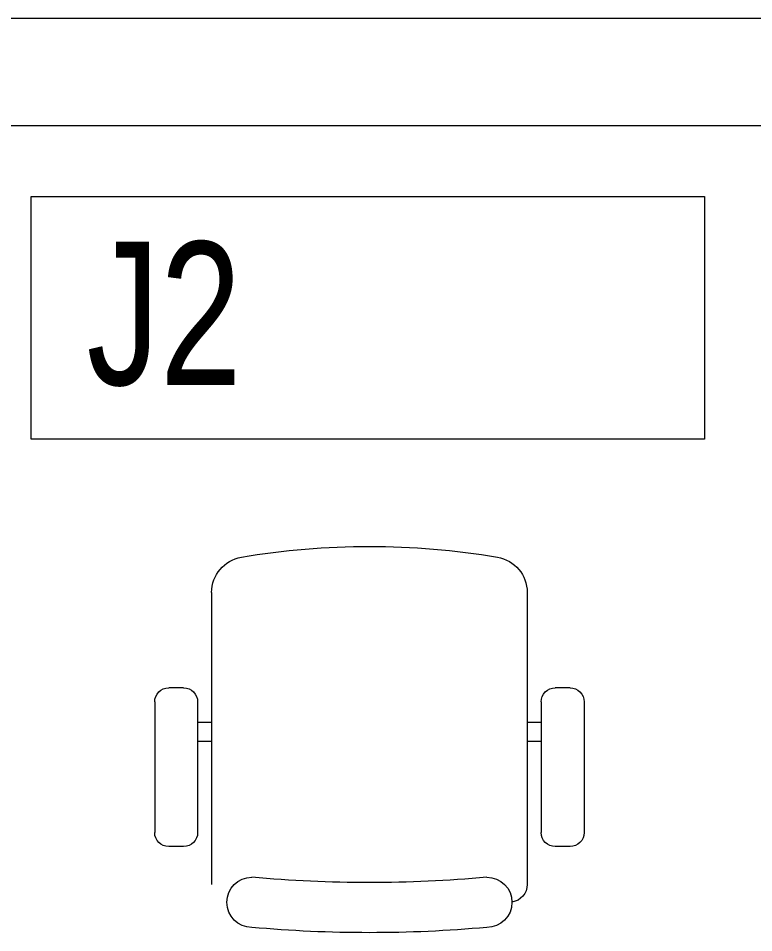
# Model space of a CAD drawing. Header units: metres. Extents: x 75097 to 220695, y -1557923 to -1361206.
# Drawn here: x 195943 to 196971, y -1465981 to -1464703 of the extents above; entities that cross this region are included whole.
import ezdxf

# ---------------------------------------------------------------- set-up
doc = ezdxf.new("R2010")
doc.units = ezdxf.units.M
doc.layers.get('0').update_dxf_attribs({"lineweight": 0})
for name, color, linetype, lineweight in [('A-100 - Copy$0$Medical Equipment and Furniture', 8, 'Continuous', 0), ('A-100 - Copy$0$NEW', 8, 'Continuous', 5), ('A-100 - Copy$0$Walls', 8, 'Continuous', 0)]:
    doc.layers.add(name, color=color, linetype=linetype, lineweight=lineweight)
doc.styles.add('A-100 - Copy$0$X3G_ENTITY_2587EA', font='swisscl.ttf', dxfattribs={"height": 200})

# ---------------------------------------------------------------- blocks, each defined once
blk = doc.blocks.new('*X81')
for p, q in [((5, 3), (5, 3)), ((5, 3), (5, 3)), ((5, 3), (5, 3)), ((5, 3), (5, 3)), ((5, 3), (5, 3)), ((5, 3), (5, 3)), ((5, 3), (5, 3)), ((5, 3), (5, 3)), ((5, 3), (5, 3)), ((5, 3), (5, 3)), ((5, 3), (5, 3)), ((5, 3), (5, 3)), ((5, 3), (5, 3)), ((5, 3), (5, 3)), ((5, 3), (5, 3)), ((5, 3), (5, 3)), ((5, 3), (5, 3)), ((5, 3), (5, 3)), ((5, 3), (5, 3)), ((5, 3), (5, 3)), ((5, 3), (5, 3)), ((5, 3), (5, 3)), ((5, 3), (5, 3)), ((5, 3), (5, 3)), ((5, 3), (5, 3)), ((5, 3), (5, 3)), ((5, 3), (5, 3)), ((5, 3), (5, 3)), ((5, 3), (5, 3)), ((5, 3), (5, 3)), ((5, 3), (5, 3)), ((5, 3), (5, 3)), ((5, 3), (5, 3)), ((5, 3), (5, 3)), ((5, 3), (5, 3)), ((5, 3), (5, 3)), ((5, 3), (5, 3)), ((5, 3), (5, 3)), ((5, 3), (5, 3)), ((5, 3), (5, 3)), ((5, 3), (5, 3)), ((5, 3), (5, 3)), ((5, 3), (5, 3)), ((5, 3), (5, 3)), ((5, 3), (5, 3)), ((5, 3), (5, 3)), ((5, 3), (5, 3)), ((5, 3), (5, 3)), ((5, 3), (5, 3)), ((5, 3), (5, 3)), ((5, 3), (5, 3)), ((5, 3), (5, 3)), ((5, 3), (5, 3)), ((5, 3), (5, 3)), ((5, 3), (5, 3)), ((5, 3), (5, 3)), ((5, 3), (5, 3)), ((5, 3), (5, 3)), ((5, 3), (5, 3)), ((5, 3), (5, 3)), ((5, 3), (5, 3)), ((5, 3), (5, 3)), ((5, 3), (5, 3)), ((5, 3), (5, 3)), ((5, 3), (5, 3)), ((5, 3), (5, 3)), ((6, 3), (5, 3)), ((5, 3), (5, 3)), ((6, 3), (5, 3)), ((5, 3), (5, 3)), ((6, 3), (5, 3)), ((5, 3), (5, 3)), ((6, 3), (5, 3)), ((5, 3), (5, 3)), ((5, 3), (5, 3)), ((5, 3), (5, 3)), ((5, 3), (5, 3)), ((5, 3), (5, 3)), ((5, 3), (5, 3)), ((5, 3), (5, 3)), ((5, 3), (5, 3)), ((5, 3), (5, 3)), ((5, 3), (5, 3)), ((5, 3), (5, 3)), ((5, 3), (5, 3)), ((5, 3), (5, 3)), ((5, 3), (5, 3)), ((5, 3), (5, 3)), ((5, 3), (5, 3)), ((5, 3), (5, 3)), ((5, 3), (5, 3)), ((5, 3), (5, 3)), ((5, 3), (5, 3)), ((5, 3), (5, 3)), ((5, 3), (5, 3)), ((5, 3), (5, 3)), ((6, 3), (6, 3)), ((6, 3), (6, 3)), ((6, 3), (6, 3)), ((6, 3), (6, 3)), ((6, 3), (6, 3)), ((6, 3), (6, 3)), ((6, 3), (6, 3)), ((6, 3), (6, 3)), ((6, 3), (6, 3)), ((6, 3), (6, 3)), ((6, 3), (6, 3)), ((6, 3), (6, 3)), ((6, 3), (6, 3)), ((6, 3), (6, 3)), ((6, 3), (6, 3)), ((6, 3), (6, 3)), ((6, 3), (6, 3)), ((6, 3), (6, 3)), ((6, 3), (6, 3)), ((6, 3), (6, 3)), ((6, 3), (6, 3)), ((6, 3), (6, 3)), ((6, 3), (6, 3)), ((6, 3), (6, 3)), ((6, 3), (6, 3)), ((6, 3), (6, 3)), ((6, 3), (6, 3)), ((6, 3), (6, 3)), ((6, 3), (6, 3)), ((6, 3), (6, 3)), ((6, 3), (6, 3)), ((6, 3), (6, 3)), ((6, 3), (6, 3)), ((6, 3), (6, 3)), ((6, 3), (6, 3)), ((6, 3), (6, 3)), ((6, 3), (6, 3)), ((6, 3), (6, 3)), ((6, 3), (6, 3)), ((6, 3), (6, 3)), ((6, 3), (6, 3)), ((6, 3), (6, 3)), ((6, 3), (6, 3)), ((6, 3), (6, 3)), ((6, 3), (6, 3)), ((6, 3), (6, 3)), ((6, 3), (6, 3)), ((6, 3), (6, 3)), ((6, 3), (6, 3)), ((6, 3), (6, 3)), ((6, 3), (6, 3)), ((6, 3), (6, 3)), ((6, 3), (6, 3)), ((6, 3), (6, 3)), ((6, 3), (6, 3)), ((6, 3), (6, 3)), ((6, 3), (6, 3)), ((6, 3), (6, 3)), ((6, 3), (6, 3)), ((6, 3), (6, 3)), ((6, 3), (6, 3)), ((6, 3), (6, 3)), ((6, 3), (6, 3)), ((6, 3), (6, 3)), ((6, 3), (6, 3)), ((6, 3), (6, 3)), ((6, 3), (6, 3)), ((6, 3), (6, 3)), ((6, 3), (6, 3)), ((6, 3), (6, 3)), ((6, 3), (6, 3)), ((6, 3), (6, 3)), ((6, 3), (6, 3)), ((6, 3), (6, 3)), ((6, 3), (6, 3)), ((6, 3), (6, 3)), ((6, 3), (6, 3)), ((6, 3), (6, 3)), ((6, 3), (6, 3)), ((6, 3), (6, 3)), ((6, 3), (6, 3)), ((6, 3), (6, 3)), ((6, 3), (6, 3)), ((6, 3), (6, 3)), ((6, 3), (6, 3)), ((6, 3), (6, 3)), ((6, 3), (6, 3)), ((6, 3), (6, 3)), ((6, 3), (6, 3)), ((6, 3), (6, 3)), ((6, 3), (6, 3)), ((6, 3), (6, 3)), ((6, 3), (6, 3)), ((6, 3), (6, 3)), ((6, 3), (6, 3)), ((6, 3), (6, 3)), ((6, 3), (6, 3)), ((6, 3), (6, 3)), ((6, 3), (6, 3)), ((6, 3), (6, 3)), ((6, 3), (6, 3)), ((6, 3), (6, 3)), ((6, 3), (6, 3)), ((6, 3), (6, 3)), ((6, 3), (6, 3)), ((6, 3), (6, 3)), ((6, 3), (6, 3)), ((6, 3), (6, 3)), ((6, 3), (6, 3)), ((6, 3), (6, 3)), ((6, 3), (6, 3)), ((6, 3), (6, 3)), ((6, 3), (6, 3)), ((6, 3), (6, 3)), ((6, 3), (6, 3)), ((6, 3), (6, 3)), ((6, 3), (6, 3)), ((6, 3), (6, 3)), ((6, 3), (6, 3)), ((6, 3), (6, 3)), ((6, 3), (6, 3)), ((6, 3), (6, 3)), ((6, 3), (6, 3)), ((6, 3), (6, 3)), ((6, 3), (6, 3)), ((6, 3), (6, 3)), ((6, 3), (6, 3)), ((6, 3), (6, 3)), ((6, 3), (6, 3)), ((6, 3), (6, 3)), ((6, 3), (6, 3)), ((6, 3), (6, 3)), ((6, 3), (6, 3)), ((6, 3), (6, 3)), ((6, 3), (6, 3)), ((6, 3), (6, 3)), ((6, 3), (6, 3)), ((6, 3), (6, 3)), ((6, 3), (6, 3)), ((6, 3), (6, 3)), ((6, 3), (6, 3)), ((6, 3), (6, 3)), ((6, 3), (6, 3)), ((6, 3), (6, 3)), ((6, 3), (6, 3)), ((6, 3), (6, 3)), ((6, 3), (6, 3)), ((6, 3), (6, 3)), ((6, 3), (6, 3)), ((6, 3), (6, 3)), ((6, 3), (6, 3)), ((6, 3), (6, 3)), ((6, 3), (6, 3)), ((6, 3), (6, 3)), ((6, 3), (6, 3)), ((6, 3), (6, 3)), ((6, 3), (6, 3)), ((6, 3), (6, 3)), ((6, 3), (6, 3)), ((6, 3), (6, 3)), ((6, 3), (6, 3)), ((6, 3), (6, 3)), ((6, 3), (6, 3)), ((6, 3), (6, 3)), ((6, 3), (6, 3)), ((6, 3), (6, 3)), ((6, 3), (6, 3)), ((6, 3), (6, 3)), ((6, 3), (6, 3)), ((6, 3), (6, 3)), ((6, 3), (6, 3)), ((6, 3), (6, 3)), ((6, 3), (6, 3)), ((6, 3), (6, 3)), ((6, 3), (6, 3)), ((6, 3), (6, 3)), ((6, 3), (6, 3)), ((6, 3), (6, 3)), ((6, 3), (6, 3)), ((6, 3), (6, 3)), ((6, 3), (6, 3)), ((6, 3), (6, 3)), ((6, 3), (6, 3)), ((6, 3), (6, 3)), ((6, 3), (6, 3)), ((6, 3), (6, 3)), ((6, 3), (6, 3)), ((6, 3), (6, 3)), ((6, 3), (6, 3)), ((6, 3), (6, 3)), ((6, 3), (6, 3)), ((6, 3), (6, 3)), ((6, 3), (6, 3)), ((6, 3), (6, 3)), ((6, 3), (6, 3)), ((6, 3), (6, 3)), ((6, 3), (6, 3)), ((6, 3), (6, 3)), ((6, 3), (6, 3)), ((6, 3), (6, 3)), ((6, 3), (6, 3)), ((6, 3), (6, 3)), ((6, 3), (6, 3)), ((6, 3), (6, 3)), ((6, 3), (5, 3)), ((6, 3), (5, 3)), ((6, 3), (5, 3)), ((6, 3), (5, 3)), ((6, 3), (5, 3)), ((6, 3), (6, 3)), ((6, 3), (6, 3)), ((6, 3), (6, 3)), ((6, 3), (6, 3)), ((6, 3), (6, 3)), ((6, 3), (6, 3)), ((6, 3), (6, 3)), ((6, 3), (6, 3)), ((6, 3), (6, 3)), ((6, 3), (6, 3)), ((6, 3), (6, 3)), ((6, 3), (6, 3)), ((6, 3), (6, 3)), ((6, 3), (6, 3)), ((6, 3), (6, 3)), ((6, 3), (6, 3)), ((6, 3), (6, 3)), ((6, 3), (6, 3)), ((6, 3), (6, 3)), ((6, 3), (6, 3)), ((6, 3), (6, 3)), ((6, 3), (6, 3)), ((6, 3), (6, 3)), ((6, 3), (6, 3)), ((6, 3), (6, 3)), ((6, 3), (6, 3)), ((6, 3), (6, 3)), ((6, 3), (6, 3)), ((6, 3), (6, 3)), ((6, 3), (6, 3)), ((6, 3), (6, 3)), ((6, 3), (6, 3)), ((6, 3), (6, 3)), ((6, 3), (6, 3)), ((6, 3), (6, 3)), ((6, 3), (6, 3)), ((6, 3), (6, 3)), ((6, 3), (6, 3)), ((6, 3), (6, 3)), ((6, 3), (6, 3)), ((6, 3), (6, 3)), ((6, 3), (6, 3)), ((6, 3), (6, 3)), ((6, 3), (6, 3)), ((6, 3), (6, 3)), ((6, 3), (6, 3)), ((6, 3), (6, 3)), ((6, 3), (6, 3)), ((6, 3), (6, 3)), ((6, 3), (6, 3)), ((6, 3), (6, 3)), ((6, 3), (6, 3)), ((6, 3), (6, 3)), ((6, 3), (6, 3)), ((6, 3), (6, 3)), ((6, 3), (6, 3)), ((6, 3), (6, 3)), ((6, 3), (6, 3)), ((6, 3), (6, 3)), ((6, 3), (6, 3)), ((6, 3), (6, 3)), ((6, 3), (6, 3)), ((6, 3), (6, 3)), ((6, 3), (6, 3)), ((6, 3), (6, 3)), ((6, 3), (6, 3)), ((6, 3), (6, 3)), ((6, 3), (6, 3)), ((6, 3), (6, 3)), ((6, 3), (6, 3)), ((6, 3), (6, 3)), ((6, 3), (6, 3)), ((6, 3), (6, 3)), ((6, 3), (6, 3)), ((6, 3), (6, 3)), ((6, 3), (6, 3)), ((6, 3), (6, 3)), ((6, 3), (6, 3)), ((6, 3), (6, 3)), ((6, 3), (6, 3)), ((6, 3), (6, 3)), ((6, 3), (6, 3)), ((6, 3), (6, 3)), ((6, 3), (6, 3)), ((6, 3), (6, 3)), ((6, 3), (6, 3)), ((6, 3), (6, 3)), ((6, 3), (6, 3)), ((6, 3), (6, 3)), ((6, 3), (6, 3)), ((6, 3), (6, 3)), ((6, 3), (6, 3)), ((6, 3), (6, 3)), ((6, 3), (6, 3)), ((6, 3), (6, 3)), ((6, 3), (6, 3)), ((6, 3), (6, 3)), ((6, 3), (6, 3)), ((6, 3), (6, 3)), ((6, 3), (6, 3)), ((6, 3), (6, 3)), ((6, 3), (6, 3)), ((6, 3), (6, 3)), ((6, 3), (6, 3)), ((6, 3), (6, 3)), ((6, 3), (6, 3)), ((6, 3), (6, 3)), ((6, 3), (6, 3)), ((6, 3), (6, 3)), ((6, 3), (6, 3)), ((6, 3), (6, 3)), ((6, 3), (6, 3)), ((6, 3), (6, 3)), ((6, 3), (6, 3)), ((6, 3), (6, 3)), ((6, 3), (6, 3)), ((6, 3), (6, 3)), ((6, 3), (6, 3)), ((6, 3), (6, 3)), ((6, 3), (6, 3)), ((6, 3), (6, 3)), ((6, 3), (6, 3)), ((6, 3), (6, 3)), ((6, 3), (6, 3)), ((6, 3), (6, 3)), ((6, 3), (6, 3)), ((6, 3), (6, 3)), ((6, 3), (6, 3)), ((6, 3), (6, 3)), ((6, 3), (6, 3)), ((6, 3), (6, 3)), ((6, 3), (6, 3)), ((6, 3), (6, 3)), ((6, 3), (6, 3)), ((6, 3), (6, 3)), ((6, 3), (6, 3)), ((6, 3), (6, 3)), ((6, 3), (6, 3)), ((6, 3), (6, 3)), ((6, 3), (6, 3)), ((6, 3), (6, 3)), ((6, 3), (6, 3)), ((6, 3), (6, 3)), ((6, 3), (6, 3)), ((6, 3), (6, 3)), ((6, 3), (6, 3)), ((6, 3), (6, 3)), ((6, 3), (6, 3)), ((6, 3), (6, 3)), ((6, 3), (6, 3)), ((6, 3), (6, 3)), ((6, 3), (6, 3)), ((6, 3), (6, 3)), ((6, 3), (6, 3)), ((6, 3), (6, 3)), ((6, 3), (6, 3)), ((6, 3), (6, 3)), ((6, 3), (6, 3)), ((6, 3), (6, 3)), ((6, 3), (6, 3)), ((6, 3), (6, 3)), ((6, 3), (6, 3)), ((6, 3), (6, 3)), ((6, 3), (6, 3)), ((6, 3), (6, 3)), ((6, 3), (6, 3)), ((6, 3), (6, 3)), ((6, 3), (6, 3)), ((6, 3), (6, 3)), ((6, 3), (6, 3)), ((6, 3), (6, 3)), ((6, 3), (6, 3)), ((6, 3), (6, 3)), ((6, 3), (6, 3)), ((6, 3), (6, 3)), ((6, 3), (6, 3)), ((6, 3), (6, 3)), ((6, 3), (6, 3)), ((6, 3), (6, 3)), ((6, 3), (6, 3)), ((6, 3), (6, 3)), ((6, 3), (6, 3)), ((6, 3), (6, 3)), ((6, 3), (6, 3)), ((6, 3), (6, 3)), ((6, 3), (6, 3)), ((6, 3), (6, 3)), ((6, 3), (6, 3)), ((6, 3), (6, 3)), ((6, 3), (6, 3)), ((6, 3), (6, 3)), ((6, 3), (6, 3)), ((6, 3), (6, 3)), ((6, 3), (6, 3)), ((6, 3), (6, 3)), ((6, 3), (6, 3)), ((6, 3), (6, 3)), ((6, 3), (6, 3)), ((6, 3), (6, 3)), ((6, 3), (6, 3)), ((6, 3), (6, 3)), ((6, 3), (6, 3)), ((6, 3), (6, 3)), ((6, 3), (6, 3)), ((6, 3), (6, 3)), ((6, 3), (6, 3)), ((6, 3), (6, 3)), ((6, 3), (6, 3)), ((6, 3), (6, 3)), ((6, 3), (6, 3)), ((6, 3), (6, 3)), ((6, 3), (6, 3)), ((6, 3), (6, 3)), ((6, 3), (6, 3)), ((6, 3), (6, 3)), ((6, 3), (6, 3)), ((6, 3), (6, 3)), ((6, 3), (6, 3)), ((6, 3), (6, 3)), ((6, 3), (6, 3)), ((6, 3), (6, 3)), ((6, 3), (6, 3)), ((6, 3), (6, 3)), ((6, 3), (6, 3)), ((6, 3), (6, 3)), ((6, 3), (6, 3)), ((6, 3), (6, 3)), ((6, 3), (6, 3)), ((6, 3), (6, 3)), ((6, 3), (6, 3)), ((6, 3), (6, 3)), ((6, 3), (6, 3)), ((6, 3), (6, 3)), ((6, 3), (6, 3)), ((6, 3), (6, 3)), ((6, 3), (6, 3)), ((6, 3), (6, 3)), ((6, 3), (6, 3)), ((6, 3), (6, 3)), ((6, 3), (6, 3)), ((6, 3), (6, 3)), ((6, 3), (6, 3)), ((6, 3), (6, 3)), ((6, 3), (6, 3)), ((6, 3), (6, 3)), ((6, 3), (6, 3)), ((6, 3), (6, 3)), ((6, 3), (6, 3)), ((6, 3), (6, 3)), ((6, 3), (6, 3)), ((6, 3), (6, 3)), ((6, 3), (6, 3)), ((6, 3), (6, 3)), ((6, 3), (6, 3)), ((6, 3), (6, 3)), ((6, 3), (6, 3)), ((6, 3), (6, 3)), ((6, 3), (6, 3)), ((6, 3), (6, 3)), ((6, 3), (6, 3)), ((6, 3), (6, 3)), ((6, 3), (6, 3)), ((6, 3), (6, 3)), ((6, 3), (6, 3)), ((6, 3), (6, 3)), ((6, 3), (6, 3)), ((6, 3), (6, 3)), ((6, 3), (6, 3)), ((6, 3), (6, 3)), ((6, 3), (6, 3)), ((6, 3), (6, 3)), ((6, 3), (6, 3)), ((6, 3), (6, 3)), ((6, 3), (6, 3)), ((6, 3), (6, 3)), ((6, 3), (6, 3)), ((6, 3), (6, 3)), ((6, 3), (6, 3)), ((6, 3), (6, 3)), ((6, 3), (6, 3)), ((6, 3), (6, 3)), ((6, 3), (6, 3)), ((6, 3), (6, 3)), ((6, 3), (6, 3)), ((6, 3), (6, 3)), ((6, 3), (6, 3)), ((6, 3), (6, 3)), ((6, 3), (6, 3)), ((6, 3), (6, 3)), ((6, 3), (6, 3)), ((6, 3), (6, 3)), ((6, 3), (6, 3)), ((6, 3), (6, 3)), ((6, 3), (6, 3)), ((6, 3), (6, 3)), ((6, 3), (6, 3)), ((6, 3), (6, 3)), ((6, 3), (6, 3)), ((6, 3), (6, 3)), ((6, 3), (6, 3)), ((6, 3), (6, 3)), ((6, 3), (6, 3)), ((6, 3), (6, 3)), ((6, 3), (6, 3)), ((6, 3), (6, 3)), ((6, 3), (6, 3)), ((6, 3), (6, 3)), ((6, 3), (6, 3)), ((6, 3), (6, 3)), ((6, 3), (6, 3)), ((6, 3), (6, 3)), ((6, 3), (6, 3)), ((6, 3), (6, 3)), ((6, 3), (6, 3)), ((6, 3), (6, 3)), ((6, 3), (6, 3)), ((6, 3), (6, 3))]:
    blk.add_line(p, q)
blk = doc.blocks.new('*X82')
for p, q in [((13, 1), (13, 1)), ((13, 1), (13, 1)), ((13, 1), (13, 1)), ((13, 1), (13, 1)), ((13, 1), (13, 1)), ((13, 1), (13, 1)), ((13, 1), (13, 1)), ((13, 1), (13, 1)), ((13, 1), (13, 1)), ((13, 1), (13, 1)), ((13, 1), (13, 1)), ((13, 1), (13, 1)), ((13, 1), (13, 1)), ((13, 1), (13, 1)), ((13, 1), (13, 1)), ((13, 1), (14, 1)), ((13, 1), (14, 1)), ((13, 1), (14, 1)), ((13, 1), (13, 1)), ((13, 1), (13, 1)), ((13, 1), (13, 1)), ((13, 1), (13, 1)), ((13, 1), (13, 1)), ((13, 1), (13, 1)), ((13, 1), (13, 1)), ((13, 1), (13, 1)), ((13, 1), (13, 1)), ((13, 1), (13, 1)), ((13, 1), (13, 1)), ((13, 1), (13, 1)), ((13, 1), (13, 1)), ((13, 1), (13, 1)), ((13, 1), (13, 1)), ((13, 1), (13, 1)), ((13, 1), (13, 1)), ((13, 1), (13, 1)), ((13, 1), (13, 1)), ((13, 1), (13, 1)), ((13, 1), (13, 1)), ((13, 1), (13, 1)), ((13, 1), (13, 1)), ((13, 1), (13, 1)), ((13, 1), (13, 1)), ((13, 1), (13, 1)), ((13, 1), (13, 1)), ((13, 1), (13, 1)), ((13, 1), (13, 1)), ((13, 1), (13, 1)), ((13, 1), (13, 1)), ((13, 1), (13, 1)), ((13, 1), (13, 1)), ((13, 1), (13, 1)), ((13, 1), (13, 1)), ((13, 1), (13, 1)), ((13, 1), (13, 1)), ((13, 1), (13, 1)), ((13, 1), (13, 1)), ((13, 1), (13, 1)), ((13, 1), (13, 1)), ((13, 1), (13, 1)), ((13, 1), (13, 1)), ((13, 1), (13, 1)), ((13, 1), (13, 1)), ((13, 1), (13, 1)), ((13, 1), (13, 1)), ((13, 1), (13, 1)), ((13, 1), (13, 1)), ((13, 1), (13, 1)), ((13, 1), (13, 1)), ((13, 1), (13, 1)), ((13, 1), (13, 1)), ((13, 1), (13, 1)), ((13, 1), (13, 1)), ((13, 1), (13, 1)), ((13, 1), (13, 1)), ((13, 1), (13, 1)), ((13, 1), (13, 1)), ((13, 1), (13, 1)), ((13, 1), (13, 1)), ((13, 1), (13, 1)), ((13, 1), (13, 1)), ((13, 1), (13, 1)), ((13, 1), (13, 1)), ((13, 1), (13, 1)), ((13, 1), (13, 1)), ((13, 1), (13, 1)), ((13, 1), (13, 1)), ((13, 1), (13, 1)), ((13, 1), (13, 1)), ((13, 1), (13, 1)), ((13, 1), (13, 1)), ((13, 1), (13, 1)), ((13, 1), (13, 1)), ((13, 1), (13, 1)), ((13, 1), (13, 1)), ((13, 1), (13, 1)), ((13, 1), (13, 1)), ((13, 1), (13, 1)), ((13, 1), (13, 1)), ((13, 1), (13, 1)), ((13, 1), (13, 1)), ((13, 1), (13, 1)), ((13, 1), (13, 1)), ((13, 1), (13, 1)), ((13, 1), (13, 1)), ((13, 1), (13, 1)), ((13, 1), (13, 1)), ((13, 1), (13, 1)), ((13, 1), (13, 1)), ((13, 1), (13, 1)), ((13, 1), (13, 1)), ((13, 1), (13, 1)), ((13, 1), (13, 1)), ((13, 1), (13, 1)), ((13, 1), (13, 1)), ((13, 1), (13, 1)), ((13, 1), (13, 1)), ((13, 1), (13, 1)), ((13, 1), (13, 1)), ((13, 1), (13, 1)), ((13, 1), (13, 1)), ((13, 1), (13, 1)), ((13, 1), (13, 1)), ((13, 1), (14, 1)), ((13, 0), (13, 0)), ((13, 0), (13, 0)), ((13, 0), (13, 0)), ((13, 0), (13, 0)), ((13, 0), (13, 0)), ((13, 0), (13, 0)), ((13, 0), (13, 0)), ((13, 0), (13, 0)), ((13, 0), (13, 0)), ((13, 0), (13, 0)), ((13, 0), (13, 0)), ((13, 0), (13, 0)), ((13, 0), (13, 0)), ((13, 0), (13, 0)), ((13, 0), (13, 0)), ((13, 0), (13, 0)), ((13, 0), (13, 0)), ((13, 0), (13, 0)), ((13, 0), (13, 0)), ((13, 0), (13, 0)), ((13, 0), (13, 0)), ((13, 0), (13, 0)), ((13, 0), (13, 0)), ((13, 0), (13, 0)), ((13, 0), (13, 0)), ((13, 0), (13, 0)), ((13, 0), (13, 0)), ((13, 0), (13, 0)), ((13, 0), (13, 0)), ((13, 0), (13, 0)), ((13, 0), (13, 0)), ((13, 0), (13, 0)), ((13, 0), (13, 0)), ((13, 0), (13, 0)), ((13, 0), (13, 0)), ((13, 0), (13, 0)), ((13, 0), (13, 0)), ((13, 0), (13, 0)), ((13, 0), (13, 0)), ((13, 0), (13, 0)), ((13, 0), (13, 0)), ((13, 0), (13, 0)), ((13, 0), (13, 0)), ((13, 0), (13, 0)), ((13, 0), (13, 0)), ((13, 0), (13, 0)), ((13, 0), (13, 0)), ((13, 0), (13, 0)), ((13, 0), (14, 0)), ((13, 0), (14, 0)), ((13, 0), (13, 0)), ((13, 0), (14, 0)), ((14, 1), (14, 1)), ((14, 1), (14, 1)), ((14, 1), (14, 1)), ((14, 1), (14, 1)), ((14, 1), (14, 1)), ((14, 1), (14, 1)), ((14, 1), (14, 1)), ((14, 1), (14, 1)), ((14, 1), (14, 1)), ((14, 1), (14, 1)), ((14, 1), (14, 1)), ((14, 1), (14, 1)), ((14, 1), (14, 1)), ((14, 1), (14, 1)), ((14, 1), (14, 1)), ((14, 1), (14, 1)), ((14, 1), (14, 1)), ((14, 1), (14, 1)), ((14, 1), (14, 1)), ((14, 1), (14, 1)), ((14, 1), (14, 1)), ((14, 1), (14, 1)), ((14, 1), (14, 1)), ((14, 1), (14, 1)), ((14, 1), (14, 1)), ((14, 1), (14, 1)), ((14, 1), (14, 1)), ((14, 1), (14, 1)), ((14, 1), (14, 1)), ((14, 1), (14, 1)), ((14, 1), (14, 1)), ((14, 1), (14, 1)), ((14, 1), (14, 1)), ((14, 1), (14, 1)), ((14, 1), (14, 1)), ((14, 1), (14, 1)), ((14, 1), (14, 1)), ((14, 1), (14, 1)), ((14, 1), (14, 1)), ((14, 1), (14, 1)), ((14, 1), (14, 1)), ((14, 1), (14, 1)), ((14, 1), (14, 1)), ((14, 1), (14, 1)), ((14, 1), (14, 1)), ((14, 1), (14, 1)), ((14, 1), (14, 1)), ((14, 1), (14, 1)), ((14, 1), (14, 1)), ((14, 1), (14, 1)), ((14, 1), (14, 1)), ((14, 1), (14, 1)), ((14, 1), (14, 1)), ((14, 1), (14, 1)), ((14, 1), (14, 1)), ((14, 1), (14, 1)), ((14, 1), (14, 1)), ((14, 1), (14, 1)), ((14, 1), (14, 1)), ((14, 1), (14, 1)), ((14, 1), (14, 1)), ((14, 1), (14, 1)), ((14, 1), (14, 1)), ((14, 1), (14, 1)), ((14, 1), (14, 1)), ((14, 1), (14, 1)), ((14, 1), (14, 1)), ((14, 1), (14, 1)), ((14, 1), (14, 1)), ((14, 1), (14, 1)), ((14, 1), (14, 1)), ((14, 1), (14, 1)), ((14, 1), (14, 1)), ((14, 1), (14, 1)), ((14, 1), (14, 1)), ((14, 1), (14, 1)), ((14, 1), (14, 1)), ((14, 1), (14, 1)), ((14, 1), (14, 1)), ((14, 1), (14, 1)), ((14, 1), (14, 1)), ((14, 1), (14, 1)), ((14, 1), (14, 1)), ((14, 1), (14, 1)), ((14, 1), (14, 1)), ((14, 1), (14, 1)), ((14, 1), (14, 1)), ((14, 1), (14, 1)), ((14, 1), (14, 1)), ((14, 1), (14, 1)), ((14, 1), (14, 1)), ((14, 1), (14, 1)), ((14, 1), (14, 1)), ((14, 1), (14, 1)), ((14, 0), (14, 0)), ((14, 0), (14, 0)), ((14, 0), (14, 0)), ((14, 0), (14, 0)), ((14, 0), (14, 0)), ((14, 0), (14, 0)), ((14, 0), (14, 0)), ((14, 0), (14, 0)), ((14, 0), (14, 0)), ((14, 0), (14, 0)), ((14, 0), (14, 0)), ((14, 0), (14, 0)), ((14, 0), (14, 0)), ((14, 0), (14, 0)), ((14, 0), (14, 0)), ((14, 0), (14, 0)), ((14, 0), (14, 0)), ((14, 0), (14, 0)), ((14, 0), (14, 0)), ((14, 0), (14, 0)), ((14, 0), (14, 0)), ((14, 0), (14, 0)), ((14, 0), (14, 0)), ((14, 0), (14, 0)), ((14, 0), (14, 0)), ((14, 0), (14, 0)), ((14, 0), (14, 0)), ((14, 0), (14, 0)), ((14, 0), (14, 0)), ((14, 0), (14, 0)), ((14, 0), (14, 0)), ((14, 0), (14, 0)), ((14, 0), (14, 0)), ((14, 0), (14, 0)), ((14, 0), (14, 0)), ((14, 0), (14, 0)), ((14, 0), (14, 0)), ((14, 0), (14, 0)), ((14, 0), (14, 0)), ((14, 0), (14, 0)), ((14, 0), (14, 0)), ((14, 0), (14, 0)), ((14, 0), (14, 0)), ((14, 0), (14, 0)), ((14, 0), (14, 0)), ((14, 0), (14, 0)), ((14, 0), (14, 0)), ((14, 0), (14, 0)), ((13, 0), (13, 0)), ((13, 0), (14, 0)), ((13, 0), (13, 0)), ((13, 0), (14, 0)), ((13, 0), (13, 0)), ((13, 0), (14, 0)), ((13, 0), (13, 0)), ((13, 0), (13, 0)), ((13, 0), (13, 0)), ((13, 0), (13, 0)), ((13, 0), (14, 0)), ((13, 0), (13, 0)), ((13, 0), (14, 0)), ((13, 0), (13, 0)), ((13, 0), (14, 0)), ((13, 0), (13, 0)), ((13, 0), (14, 0)), ((13, 0), (13, 0)), ((13, 0), (14, 0)), ((13, 0), (13, 0)), ((13, 0), (14, 0)), ((13, 0), (13, 0)), ((13, 0), (14, 0)), ((13, 0), (13, 0)), ((13, 0), (13, 0)), ((13, 0), (13, 0)), ((13, 0), (14, 0)), ((13, 0), (13, 0)), ((13, 0), (14, 0)), ((13, 0), (13, 0)), ((13, 0), (14, 0)), ((13, 0), (13, 0)), ((13, 0), (14, 0)), ((13, 0), (13, 0)), ((13, 0), (13, 0)), ((13, 0), (13, 0)), ((13, 0), (13, 0)), ((13, 0), (13, 0)), ((13, 0), (13, 0)), ((13, 0), (13, 0)), ((13, 0), (13, 0)), ((13, 0), (13, 0)), ((13, 0), (13, 0)), ((13, 0), (13, 0)), ((13, 0), (13, 0)), ((13, 0), (13, 0)), ((13, 0), (13, 0)), ((13, 0), (13, 0)), ((13, 0), (13, 0)), ((13, 0), (13, 0)), ((13, 0), (13, 0)), ((13, 0), (13, 0)), ((13, 0), (13, 0)), ((13, 0), (13, 0)), ((13, 0), (13, 0)), ((13, 0), (13, 0)), ((13, 0), (13, 0)), ((13, 0), (13, 0)), ((13, 0), (13, 0)), ((13, 0), (13, 0)), ((13, 0), (13, 0)), ((13, 0), (13, 0)), ((13, 0), (13, 0)), ((13, 0), (13, 0)), ((13, -1), (13, -1)), ((13, -1), (13, -1)), ((13, -1), (13, -1)), ((13, -1), (13, -1)), ((13, -1), (13, -1)), ((13, -1), (14, -1)), ((13, -1), (13, -1)), ((14, 0), (14, 0)), ((14, 0), (14, 0)), ((14, 0), (14, 0)), ((14, 0), (14, 0)), ((14, 0), (14, 0)), ((14, 0), (14, 0)), ((14, 0), (14, 0)), ((14, 0), (14, 0)), ((14, 0), (14, 0)), ((14, 0), (14, 0)), ((14, 0), (14, 0)), ((14, 0), (14, 0)), ((14, 0), (14, 0)), ((14, 0), (14, 0)), ((14, 0), (14, 0)), ((13, 0), (14, 0)), ((14, 0), (14, 0)), ((14, 0), (14, 0)), ((14, 0), (14, 0)), ((14, 0), (14, 0)), ((14, 0), (14, 0)), ((14, 0), (14, 0)), ((14, 0), (14, 0)), ((14, 0), (14, 0)), ((14, 0), (14, 0)), ((14, 0), (14, 0)), ((14, 0), (14, 0)), ((14, 0), (14, 0)), ((14, 0), (14, 0)), ((14, 0), (14, 0)), ((14, 0), (14, 0)), ((14, 0), (14, 0)), ((14, 0), (14, 0)), ((14, 0), (14, 0)), ((14, 0), (14, 0)), ((14, 0), (14, 0)), ((14, 0), (14, 0)), ((14, 0), (14, 0)), ((14, 0), (14, 0)), ((14, 0), (14, 0)), ((14, 0), (14, 0)), ((14, 0), (14, 0)), ((14, 0), (14, 0)), ((14, 0), (14, 0)), ((14, 0), (14, 0)), ((14, 0), (14, 0)), ((14, 0), (14, 0)), ((14, 0), (14, 0)), ((14, 0), (14, 0)), ((14, 0), (14, 0)), ((14, -1), (14, -1)), ((14, -1), (14, -1)), ((14, -1), (14, -1)), ((14, -1), (14, -1)), ((14, -1), (14, -1))]:
    blk.add_line(p, q)
blk = doc.blocks.new('A-100 - Copy$0$GF21018-P')
for p, q in [((-0.2207, 0.4756), (-0.2207, 0.0675)), ((0.2205, 0.4756), (0.2205, 0.0675)), ((-0.2806, 0.3422), (-0.2598, 0.3422)), ((0.2596, 0.3422), (0.2804, 0.3422)), ((-0.3002, 0.3226), (-0.3002, 0.14)), ((-0.2402, 0.3226), (-0.2402, 0.14)), ((0.24, 0.3226), (0.24, 0.14)), ((0.3, 0.3226), (0.3, 0.14)), ((-0.2402, 0.2937), (-0.2207, 0.2937)), ((0.2205, 0.2937), (0.24, 0.2937)), ((-0.2402, 0.2671), (-0.2207, 0.2671)), ((0.2205, 0.2671), (0.24, 0.2671)), ((-0.2806, 0.1204), (-0.2598, 0.1204)), ((0.2596, 0.1204), (0.2804, 0.1204))]:
    blk.add_line(p, q)
for points in [[(0.24, 0.2937), (0.24, 0.2937), (0.24, 0.2937), (0.24, 0.2937), (0.24, 0.2937), (0.24, 0.2937), (0.24, 0.2937), (0.24, 0.2937), (0.24, 0.2937), (0.24, 0.2937), (0.24, 0.2937), (0.24, 0.2937), (0.24, 0.2937), (0.24, 0.2937), (0.24, 0.2937), (0.24, 0.2937), (0.24, 0.2937), (0.24, 0.2937), (0.24, 0.2937), (0.24, 0.2937), (0.24, 0.2937), (0.24, 0.2937), (0.24, 0.2937), (0.24, 0.2937), (0.24, 0.2937), (0.24, 0.2937), (0.24, 0.2937), (0.24, 0.2937), (0.24, 0.2937), (0.24, 0.2937), (0.24, 0.2937), (0.24, 0.2937), (0.24, 0.2937), (0.24, 0.2937), (0.24, 0.2937), (0.24, 0.2937), (0.24, 0.2937), (0.24, 0.2937), (0.24, 0.2937), (0.24, 0.2937), (0.24, 0.2937), (0.24, 0.2937), (0.24, 0.2937), (0.24, 0.2937), (0.24, 0.2937), (0.24, 0.2937), (0.24, 0.2937), (0.24, 0.2937), (0.24, 0.2937), (0.24, 0.2937), (0.24, 0.2937), (0.24, 0.2937), (0.24, 0.2937), (0.24, 0.2937), (0.24, 0.2937), (0.24, 0.2937), (0.24, 0.2937), (0.24, 0.2937), (0.24, 0.2937), (0.24, 0.2937), (0.24, 0.2937), (0.24, 0.2937), (0.24, 0.2937), (0.24, 0.2937), (0.24, 0.2937), (0.24, 0.2937), (0.24, 0.2937), (0.24, 0.2937), (0.24, 0.2937), (0.24, 0.2937), (0.24, 0.2937), (0.24, 0.2937), (0.24, 0.2937), (0.24, 0.2937), (0.24, 0.2937), (0.24, 0.2937), (0.24, 0.2937), (0.24, 0.2937), (0.24, 0.2937), (0.24, 0.2937), (0.24, 0.2937), (0.24, 0.2937), (0.24, 0.2937), (0.24, 0.2937), (0.24, 0.2937), (0.24, 0.2937), (0.24, 0.2937), (0.24, 0.2937), (0.24, 0.2937), (0.24, 0.2937), (0.24, 0.2937), (0.24, 0.2937), (0.24, 0.2937), (0.24, 0.2937), (0.24, 0.2937), (0.24, 0.2937), (0.24, 0.2937), (0.24, 0.2937), (0.24, 0.2937), (0.24, 0.2937), (0.24, 0.2937), (0.24, 0.2937), (0.24, 0.2937), (0.24, 0.2937), (0.24, 0.2937), (0.24, 0.2937), (0.24, 0.2937), (0.24, 0.2937), (0.24, 0.2937), (0.24, 0.2937), (0.24, 0.2937), (0.24, 0.2937), (0.24, 0.2937), (0.24, 0.2937), (0.24, 0.2937), (0.24, 0.2937), (0.24, 0.2937), (0.24, 0.2937), (0.24, 0.2937), (0.24, 0.2937), (0.24, 0.2937), (0.24, 0.2937), (0.24, 0.2937), (0.24, 0.2937), (0.24, 0.2937), (0.24, 0.2937), (0.24, 0.2937), (0.24, 0.2937), (0.24, 0.2937), (0.24, 0.2937), (0.24, 0.2937), (0.24, 0.2937), (0.24, 0.2937), (0.24, 0.2937), (0.24, 0.2937), (0.24, 0.2937), (0.24, 0.2937), (0.24, 0.2937), (0.24, 0.2937), (0.24, 0.2937), (0.24, 0.2937), (0.24, 0.2937), (0.24, 0.2937), (0.24, 0.2937), (0.24, 0.2937), (0.24, 0.2937), (0.24, 0.2937), (0.24, 0.2937), (0.24, 0.2937), (0.24, 0.2937), (0.24, 0.2937), (0.24, 0.2937), (0.24, 0.2937), (0.24, 0.2937), (0.24, 0.2937), (0.24, 0.2937), (0.24, 0.2937), (0.24, 0.2937), (0.24, 0.2937), (0.24, 0.2937), (0.24, 0.2937), (0.24, 0.2937), (0.24, 0.2937), (0.24, 0.2937), (0.24, 0.2937), (0.24, 0.2937), (0.24, 0.2937), (0.24, 0.2937), (0.24, 0.2937), (0.24, 0.2937), (0.24, 0.2937), (0.24, 0.2937), (0.24, 0.2937), (0.24, 0.2937), (0.24, 0.2937), (0.24, 0.2937), (0.24, 0.2937), (0.24, 0.2937), (0.24, 0.2937), (0.24, 0.2937), (0.24, 0.2937), (0.24, 0.2937), (0.24, 0.2937), (0.24, 0.2937), (0.24, 0.2937), (0.24, 0.2937), (0.24, 0.2937), (0.24, 0.2937), (0.24, 0.2937), (0.24, 0.2937), (0.24, 0.2937), (0.24, 0.2937), (0.24, 0.2937), (0.24, 0.2937), (0.24, 0.2937), (0.24, 0.2937), (0.24, 0.2937), (0.24, 0.2937), (0.24, 0.2937), (0.24, 0.2937), (0.24, 0.2937), (0.24, 0.2937), (0.24, 0.2937), (0.24, 0.2937), (0.24, 0.2937), (0.24, 0.2937), (0.24, 0.2937), (0.24, 0.2937), (0.24, 0.2937), (0.24, 0.2937), (0.24, 0.2937), (0.24, 0.2937), (0.24, 0.2937), (0.24, 0.2937), (0.24, 0.2937), (0.24, 0.2937), (0.24, 0.2937), (0.24, 0.2937), (0.24, 0.2937), (0.24, 0.2937), (0.24, 0.2937), (0.24, 0.2937), (0.24, 0.2937), (0.24, 0.2937), (0.24, 0.2937), (0.24, 0.2937), (0.24, 0.2937), (0.24, 0.2937), (0.24, 0.2937), (0.24, 0.2937), (0.24, 0.2937), (0.24, 0.2937), (0.24, 0.2937), (0.24, 0.2937), (0.24, 0.2937), (0.24, 0.2937), (0.24, 0.2937), (0.24, 0.2937), (0.24, 0.2937), (0.24, 0.2937), (0.24, 0.2937), (0.24, 0.2937), (0.24, 0.2937), (0.24, 0.2937), (0.24, 0.2937), (0.24, 0.2937), (0.24, 0.2937), (0.24, 0.2937), (0.24, 0.2937), (0.24, 0.2937), (0.24, 0.2937), (0.24, 0.2937), (0.24, 0.2937), (0.24, 0.2937), (0.24, 0.2937), (0.24, 0.2937), (0.24, 0.2937), (0.24, 0.2937), (0.24, 0.2937), (0.24, 0.2937), (0.24, 0.2937), (0.24, 0.2937), (0.24, 0.2937), (0.24, 0.2937), (0.24, 0.2937), (0.24, 0.2937), (0.24, 0.2937), (0.24, 0.2937), (0.24, 0.2937), (0.24, 0.2937), (0.24, 0.2937), (0.24, 0.2937), (0.24, 0.2937), (0.24, 0.2937), (0.24, 0.2937), (0.24, 0.2937), (0.24, 0.2937)], [(0.24, 0.2937), (0.24, 0.2937), (0.24, 0.2937), (0.24, 0.2937), (0.24, 0.2937), (0.24, 0.2937), (0.24, 0.2937), (0.24, 0.2937), (0.24, 0.2937), (0.24, 0.2937), (0.24, 0.2937), (0.24, 0.2937), (0.24, 0.2937), (0.24, 0.2937), (0.24, 0.2937), (0.24, 0.2937), (0.24, 0.2937), (0.24, 0.2937), (0.24, 0.2937), (0.24, 0.2937), (0.24, 0.2937), (0.24, 0.2937), (0.24, 0.2937), (0.24, 0.2937), (0.24, 0.2937), (0.24, 0.2937), (0.24, 0.2937), (0.24, 0.2937), (0.24, 0.2937), (0.24, 0.2937), (0.24, 0.2937), (0.24, 0.2937), (0.24, 0.2937), (0.24, 0.2937), (0.24, 0.2937), (0.24, 0.2937), (0.24, 0.2937), (0.24, 0.2937), (0.24, 0.2937), (0.24, 0.2937), (0.24, 0.2937), (0.24, 0.2937), (0.24, 0.2937), (0.24, 0.2937), (0.24, 0.2937), (0.24, 0.2937), (0.24, 0.2937), (0.24, 0.2937), (0.24, 0.2937), (0.24, 0.2937), (0.24, 0.2937), (0.24, 0.2937), (0.24, 0.2937), (0.24, 0.2937), (0.24, 0.2937), (0.24, 0.2937), (0.24, 0.2937), (0.24, 0.2937), (0.24, 0.2937), (0.24, 0.2937), (0.24, 0.2937), (0.24, 0.2937), (0.24, 0.2937), (0.24, 0.2937), (0.24, 0.2937), (0.24, 0.2937), (0.24, 0.2937), (0.24, 0.2937), (0.24, 0.2937), (0.24, 0.2937), (0.24, 0.2937), (0.24, 0.2937), (0.24, 0.2937), (0.24, 0.2937), (0.24, 0.2937), (0.24, 0.2937), (0.24, 0.2937), (0.24, 0.2937), (0.24, 0.2937), (0.24, 0.2937), (0.24, 0.2937), (0.24, 0.2937), (0.24, 0.2937), (0.24, 0.2937), (0.24, 0.2937), (0.24, 0.2937), (0.24, 0.2937), (0.24, 0.2937), (0.24, 0.2937), (0.24, 0.2937), (0.24, 0.2937), (0.24, 0.2937), (0.24, 0.2937), (0.24, 0.2937), (0.24, 0.2937), (0.24, 0.2937), (0.24, 0.2937), (0.24, 0.2937), (0.24, 0.2937), (0.24, 0.2937), (0.24, 0.2937), (0.24, 0.2937), (0.24, 0.2937), (0.24, 0.2937), (0.24, 0.2937), (0.24, 0.2937), (0.24, 0.2937), (0.24, 0.2937), (0.24, 0.2937), (0.24, 0.2937), (0.24, 0.2937), (0.24, 0.2937), (0.24, 0.2937), (0.24, 0.2937), (0.24, 0.2937), (0.24, 0.2937), (0.24, 0.2937), (0.24, 0.2937), (0.24, 0.2937), (0.24, 0.2937), (0.24, 0.2937), (0.24, 0.2937), (0.24, 0.2937), (0.24, 0.2937), (0.24, 0.2937), (0.24, 0.2937), (0.24, 0.2937), (0.24, 0.2937), (0.24, 0.2937), (0.24, 0.2937), (0.24, 0.2937), (0.24, 0.2937), (0.24, 0.2937), (0.24, 0.2937), (0.24, 0.2937), (0.24, 0.2937), (0.24, 0.2937), (0.24, 0.2937), (0.24, 0.2937), (0.24, 0.2937), (0.24, 0.2937), (0.24, 0.2937), (0.24, 0.2937), (0.24, 0.2937), (0.24, 0.2937), (0.24, 0.2937), (0.24, 0.2937), (0.24, 0.2937), (0.24, 0.2937), (0.24, 0.2937), (0.24, 0.2937), (0.24, 0.2937), (0.24, 0.2937), (0.24, 0.2937), (0.24, 0.2937), (0.24, 0.2937), (0.24, 0.2937), (0.24, 0.2937), (0.24, 0.2937), (0.24, 0.2937), (0.24, 0.2937), (0.24, 0.2937), (0.24, 0.2937), (0.24, 0.2937), (0.24, 0.2937), (0.24, 0.2937), (0.24, 0.2937), (0.24, 0.2937), (0.24, 0.2937), (0.24, 0.2937), (0.24, 0.2937), (0.24, 0.2937), (0.24, 0.2937), (0.24, 0.2937), (0.24, 0.2937), (0.24, 0.2937), (0.24, 0.2937), (0.24, 0.2937), (0.24, 0.2937), (0.24, 0.2937), (0.24, 0.2937), (0.24, 0.2937), (0.24, 0.2937), (0.24, 0.2937), (0.24, 0.2937), (0.24, 0.2937), (0.24, 0.2937), (0.24, 0.2937), (0.24, 0.2937), (0.24, 0.2937), (0.24, 0.2937), (0.24, 0.2937), (0.24, 0.2937), (0.24, 0.2937), (0.24, 0.2937), (0.24, 0.2937), (0.24, 0.2937), (0.24, 0.2937), (0.24, 0.2937), (0.24, 0.2937), (0.24, 0.2937), (0.24, 0.2937), (0.24, 0.2937), (0.24, 0.2937), (0.24, 0.2937), (0.24, 0.2937), (0.24, 0.2937), (0.24, 0.2937), (0.24, 0.2937), (0.24, 0.2937), (0.24, 0.2937), (0.24, 0.2937), (0.24, 0.2937), (0.24, 0.2937), (0.24, 0.2937), (0.24, 0.2937), (0.24, 0.2937), (0.24, 0.2937), (0.24, 0.2937)], [(0.24, 0.2937), (0.24, 0.2937), (0.24, 0.2937), (0.24, 0.2937), (0.24, 0.2937), (0.24, 0.2937), (0.24, 0.2937), (0.24, 0.2937), (0.24, 0.2937), (0.24, 0.2937), (0.24, 0.2937), (0.24, 0.2937), (0.24, 0.2937), (0.24, 0.2937), (0.24, 0.2937), (0.24, 0.2937), (0.24, 0.2937), (0.24, 0.2937), (0.24, 0.2937), (0.24, 0.2937), (0.24, 0.2937), (0.24, 0.2937), (0.24, 0.2937), (0.24, 0.2937), (0.24, 0.2937), (0.24, 0.2937), (0.24, 0.2937), (0.24, 0.2937), (0.24, 0.2937), (0.24, 0.2937), (0.24, 0.2937), (0.24, 0.2937), (0.24, 0.2937), (0.24, 0.2937), (0.24, 0.2937), (0.24, 0.2937), (0.24, 0.2937), (0.24, 0.2937), (0.24, 0.2937), (0.24, 0.2937), (0.24, 0.2937), (0.24, 0.2937), (0.24, 0.2937), (0.24, 0.2937), (0.24, 0.2937), (0.24, 0.2937), (0.24, 0.2937), (0.24, 0.2937), (0.24, 0.2937), (0.24, 0.2937), (0.24, 0.2937), (0.24, 0.2937), (0.24, 0.2937), (0.24, 0.2937), (0.24, 0.2937), (0.24, 0.2937), (0.24, 0.2937), (0.24, 0.2937), (0.24, 0.2937), (0.24, 0.2937), (0.24, 0.2937), (0.24, 0.2937), (0.24, 0.2937), (0.24, 0.2937), (0.24, 0.2937), (0.24, 0.2937), (0.24, 0.2937), (0.24, 0.2937), (0.24, 0.2937), (0.24, 0.2937), (0.24, 0.2937), (0.24, 0.2937), (0.24, 0.2937), (0.24, 0.2937), (0.24, 0.2937), (0.24, 0.2937), (0.24, 0.2937), (0.24, 0.2937), (0.24, 0.2937), (0.24, 0.2937), (0.24, 0.2937), (0.24, 0.2937), (0.24, 0.2937), (0.24, 0.2937), (0.24, 0.2937), (0.24, 0.2937), (0.24, 0.2937), (0.24, 0.2937), (0.24, 0.2937), (0.24, 0.2937), (0.24, 0.2937), (0.24, 0.2937), (0.24, 0.2937), (0.24, 0.2937), (0.24, 0.2937), (0.24, 0.2937), (0.24, 0.2937), (0.24, 0.2937), (0.24, 0.2937), (0.24, 0.2937), (0.24, 0.2937), (0.24, 0.2937), (0.24, 0.2937), (0.24, 0.2937), (0.24, 0.2937), (0.24, 0.2937), (0.24, 0.2937), (0.24, 0.2937), (0.24, 0.2937), (0.24, 0.2937), (0.24, 0.2937), (0.24, 0.2937), (0.24, 0.2937), (0.24, 0.2937), (0.24, 0.2937), (0.24, 0.2937), (0.24, 0.2937), (0.24, 0.2937), (0.24, 0.2937), (0.24, 0.2937), (0.24, 0.2937), (0.24, 0.2937), (0.24, 0.2937), (0.24, 0.2937), (0.24, 0.2937), (0.24, 0.2937), (0.24, 0.2937), (0.24, 0.2937), (0.24, 0.2937), (0.24, 0.2937), (0.24, 0.2937), (0.24, 0.2937), (0.24, 0.2937), (0.24, 0.2937), (0.24, 0.2937), (0.24, 0.2937), (0.24, 0.2937), (0.24, 0.2937), (0.24, 0.2937), (0.24, 0.2937), (0.24, 0.2937), (0.24, 0.2937), (0.24, 0.2937), (0.24, 0.2937), (0.24, 0.2937), (0.24, 0.2937), (0.24, 0.2937), (0.24, 0.2937), (0.24, 0.2937), (0.24, 0.2937), (0.24, 0.2937), (0.24, 0.2937), (0.24, 0.2937), (0.24, 0.2937), (0.24, 0.2937), (0.24, 0.2937), (0.24, 0.2937), (0.24, 0.2937), (0.24, 0.2937), (0.24, 0.2937), (0.24, 0.2937), (0.24, 0.2937), (0.24, 0.2937), (0.24, 0.2937), (0.24, 0.2937), (0.24, 0.2937), (0.24, 0.2937), (0.24, 0.2937), (0.24, 0.2937), (0.24, 0.2937), (0.24, 0.2937), (0.24, 0.2937), (0.24, 0.2937), (0.24, 0.2937), (0.24, 0.2937), (0.24, 0.2937), (0.24, 0.2937), (0.24, 0.2937), (0.24, 0.2937), (0.24, 0.2937), (0.24, 0.2937), (0.24, 0.2937), (0.24, 0.2937), (0.24, 0.2937), (0.24, 0.2937), (0.24, 0.2937), (0.24, 0.2937), (0.24, 0.2937), (0.24, 0.2937), (0.24, 0.2937), (0.24, 0.2937), (0.24, 0.2937), (0.24, 0.2937), (0.24, 0.2937), (0.24, 0.2937), (0.24, 0.2937), (0.24, 0.2937), (0.24, 0.2937), (0.24, 0.2937), (0.24, 0.2937), (0.24, 0.2937), (0.24, 0.2937), (0.24, 0.2937), (0.24, 0.2937), (0.24, 0.2937), (0.24, 0.2937), (0.24, 0.2937), (0.24, 0.2937), (0.24, 0.2937), (0.24, 0.2937), (0.24, 0.2937), (0.24, 0.2937), (0.24, 0.2937), (0.24, 0.2937)]]:
    blk.add_lwpolyline(points, close=True)
for centre, radius, start, end in [((-0.0001, -0.5295), 1.0695, 80.3671, 99.6329), ((-0.1707, 0.4756), 0.05, 99.6329, 180), ((0.1705, 0.4756), 0.05, 0, 80.3671), ((-0.2806, 0.3226), 0.0196, 90, 180), ((-0.2598, 0.3226), 0.0196, 360, 90), ((0.2596, 0.3226), 0.0196, 90, 180), ((0.2804, 0.3226), 0.0196, 0, 90), ((-0.2806, 0.14), 0.0196, 180, 270), ((-0.2598, 0.14), 0.0196, 270, 360), ((0.2596, 0.14), 0.0196, 180, 270), ((0.2804, 0.14), 0.0196, 270, 0), ((-0.1643, 0.0425), 0.0351, 90, 270), ((0, 1.8467), 1.7767, 264.6946, 275.3053), ((0.1641, 0.0425), 0.0351, 270, 90), ((-0.1957, 0.0675), 0.025, 180, 261.4721), ((0, 1.8314), 1.8314, 264.8532, 275.147)]:
    blk.add_arc(centre, radius, start, end)
at = {"layer": 'A-100 - Copy$0$NEW'}
for points in [[(0.24, 0.2937), (0.24, 0.2937), (0.24, 0.2937), (0.24, 0.2937), (0.24, 0.2937), (0.24, 0.2937), (0.24, 0.2937), (0.24, 0.2937)], [(0.24, 0.2937), (0.24, 0.2937), (0.24, 0.2937), (0.24, 0.2937), (0.24, 0.2937), (0.24, 0.2937), (0.24, 0.2937)], [(0.24, 0.2937), (0.24, 0.2937), (0.24, 0.2937), (0.24, 0.2937), (0.24, 0.2937), (0.24, 0.2937), (0.24, 0.2937), (0.24, 0.2937), (0.24, 0.2937)], [(0.24, 0.2937), (0.24, 0.2937), (0.24, 0.2937), (0.24, 0.2937), (0.24, 0.2937), (0.24, 0.2937), (0.24, 0.2937), (0.24, 0.2937), (0.24, 0.2937), (0.24, 0.2937)], [(0.24, 0.2937), (0.24, 0.2937), (0.24, 0.2937), (0.24, 0.2937), (0.24, 0.2937), (0.24, 0.2937), (0.24, 0.2937), (0.24, 0.2937), (0.24, 0.2937), (0.24, 0.2937), (0.24, 0.2937), (0.24, 0.2937), (0.24, 0.2937), (0.24, 0.2937), (0.24, 0.2937)], [(0.24, 0.2937), (0.24, 0.2937), (0.24, 0.2937), (0.24, 0.2937), (0.24, 0.2937), (0.24, 0.2937), (0.24, 0.2937), (0.24, 0.2937), (0.24, 0.2937), (0.24, 0.2937)], [(0.24, 0.2937), (0.24, 0.2937), (0.24, 0.2937), (0.24, 0.2937), (0.24, 0.2937), (0.24, 0.2937), (0.24, 0.2937), (0.24, 0.2937), (0.24, 0.2937), (0.24, 0.2937)], [(0.24, 0.2937), (0.24, 0.2937), (0.24, 0.2937), (0.24, 0.2937), (0.24, 0.2937), (0.24, 0.2937), (0.24, 0.2937), (0.24, 0.2937), (0.24, 0.2937), (0.24, 0.2937)], [(0.24, 0.2937), (0.24, 0.2937), (0.24, 0.2937), (0.24, 0.2937), (0.24, 0.2937), (0.24, 0.2937), (0.24, 0.2937), (0.24, 0.2937), (0.24, 0.2937), (0.24, 0.2937), (0.24, 0.2937), (0.24, 0.2937), (0.24, 0.2937), (0.24, 0.2937), (0.24, 0.2937), (0.24, 0.2937), (0.24, 0.2937), (0.24, 0.2937)], [(0.24, 0.2937), (0.24, 0.2937), (0.24, 0.2937), (0.24, 0.2937), (0.24, 0.2937), (0.24, 0.2937), (0.24, 0.2937), (0.24, 0.2937), (0.24, 0.2937), (0.24, 0.2937), (0.24, 0.2937), (0.24, 0.2937)], [(0.24, 0.2937), (0.24, 0.2937), (0.24, 0.2937), (0.24, 0.2937), (0.24, 0.2937), (0.24, 0.2937), (0.24, 0.2937)], [(0.24, 0.2937), (0.24, 0.2937), (0.24, 0.2937), (0.24, 0.2937), (0.24, 0.2937), (0.24, 0.2937), (0.24, 0.2937), (0.24, 0.2937), (0.24, 0.2937), (0.24, 0.2937), (0.24, 0.2937), (0.24, 0.2937), (0.24, 0.2937), (0.24, 0.2937), (0.24, 0.2937), (0.24, 0.2937), (0.24, 0.2937), (0.24, 0.2937), (0.24, 0.2937), (0.24, 0.2937), (0.24, 0.2937), (0.24, 0.2937), (0.24, 0.2937), (0.24, 0.2937), (0.24, 0.2937), (0.24, 0.2937), (0.24, 0.2937), (0.24, 0.2937), (0.24, 0.2937), (0.24, 0.2937), (0.24, 0.2937), (0.24, 0.2937), (0.24, 0.2937), (0.24, 0.2937), (0.24, 0.2937), (0.24, 0.2937), (0.24, 0.2937), (0.24, 0.2937), (0.24, 0.2937), (0.24, 0.2937), (0.24, 0.2937), (0.24, 0.2937), (0.24, 0.2937), (0.24, 0.2937), (0.24, 0.2937), (0.24, 0.2937), (0.24, 0.2937), (0.24, 0.2937), (0.24, 0.2937), (0.24, 0.2937), (0.24, 0.2937), (0.24, 0.2937), (0.24, 0.2937), (0.24, 0.2937), (0.24, 0.2937), (0.24, 0.2937), (0.24, 0.2937), (0.24, 0.2937), (0.24, 0.2937), (0.24, 0.2937), (0.24, 0.2937), (0.24, 0.2937), (0.24, 0.2937), (0.24, 0.2937), (0.24, 0.2937), (0.24, 0.2937), (0.24, 0.2937), (0.24, 0.2937), (0.24, 0.2937), (0.24, 0.2937), (0.24, 0.2937), (0.24, 0.2937), (0.24, 0.2937), (0.24, 0.2937), (0.24, 0.2937), (0.24, 0.2937), (0.24, 0.2937), (0.24, 0.2937), (0.24, 0.2937), (0.24, 0.2937), (0.24, 0.2937), (0.24, 0.2937), (0.24, 0.2937), (0.24, 0.2937), (0.24, 0.2937), (0.24, 0.2937), (0.24, 0.2937), (0.24, 0.2937), (0.24, 0.2937), (0.24, 0.2937), (0.24, 0.2937), (0.24, 0.2937), (0.24, 0.2937), (0.24, 0.2937), (0.24, 0.2937), (0.24, 0.2937), (0.24, 0.2937), (0.24, 0.2937), (0.24, 0.2937), (0.24, 0.2937), (0.24, 0.2937), (0.24, 0.2937), (0.24, 0.2937), (0.24, 0.2937), (0.24, 0.2937), (0.24, 0.2937), (0.24, 0.2937), (0.24, 0.2937), (0.24, 0.2937), (0.24, 0.2937), (0.24, 0.2937)], [(0.24, 0.2937), (0.24, 0.2937), (0.24, 0.2937), (0.24, 0.2937), (0.24, 0.2937), (0.24, 0.2937), (0.24, 0.2937), (0.24, 0.2937), (0.24, 0.2937), (0.24, 0.2937), (0.24, 0.2937), (0.24, 0.2937), (0.24, 0.2937), (0.24, 0.2937), (0.24, 0.2937), (0.24, 0.2937), (0.24, 0.2937)], [(0.24, 0.2937), (0.24, 0.2937), (0.24, 0.2937), (0.24, 0.2937), (0.24, 0.2937), (0.24, 0.2937), (0.24, 0.2937), (0.24, 0.2937), (0.24, 0.2937), (0.24, 0.2937), (0.24, 0.2937), (0.24, 0.2937), (0.24, 0.2937), (0.24, 0.2937), (0.24, 0.2937), (0.24, 0.2937), (0.24, 0.2937), (0.24, 0.2937), (0.24, 0.2937), (0.24, 0.2937), (0.24, 0.2937), (0.24, 0.2937), (0.24, 0.2937), (0.24, 0.2937), (0.24, 0.2937), (0.24, 0.2937), (0.24, 0.2937), (0.24, 0.2937), (0.24, 0.2937), (0.24, 0.2937), (0.24, 0.2937), (0.24, 0.2937), (0.24, 0.2937), (0.24, 0.2937), (0.24, 0.2937), (0.24, 0.2937), (0.24, 0.2937), (0.24, 0.2937), (0.24, 0.2937), (0.24, 0.2937), (0.24, 0.2937), (0.24, 0.2937), (0.24, 0.2937), (0.24, 0.2937), (0.24, 0.2937), (0.24, 0.2937), (0.24, 0.2937), (0.24, 0.2937), (0.24, 0.2937), (0.24, 0.2937), (0.24, 0.2937), (0.24, 0.2937), (0.24, 0.2937), (0.24, 0.2937), (0.24, 0.2937), (0.24, 0.2937), (0.24, 0.2937), (0.24, 0.2937), (0.24, 0.2937), (0.24, 0.2937), (0.24, 0.2937), (0.24, 0.2937), (0.24, 0.2937), (0.24, 0.2937), (0.24, 0.2937), (0.24, 0.2937), (0.24, 0.2937), (0.24, 0.2937), (0.24, 0.2937), (0.24, 0.2937), (0.24, 0.2937), (0.24, 0.2937), (0.24, 0.2937), (0.24, 0.2937), (0.24, 0.2937), (0.24, 0.2937), (0.24, 0.2937), (0.24, 0.2937), (0.24, 0.2937), (0.24, 0.2937), (0.24, 0.2937), (0.24, 0.2937), (0.24, 0.2937), (0.24, 0.2937), (0.24, 0.2937), (0.24, 0.2937), (0.24, 0.2937), (0.24, 0.2937), (0.24, 0.2937)], [(0.24, 0.2937), (0.24, 0.2937), (0.24, 0.2937), (0.24, 0.2937), (0.24, 0.2937), (0.24, 0.2937), (0.24, 0.2937), (0.24, 0.2937), (0.24, 0.2937), (0.24, 0.2937), (0.24, 0.2937), (0.24, 0.2937), (0.24, 0.2937), (0.24, 0.2937), (0.24, 0.2937), (0.24, 0.2937), (0.24, 0.2937), (0.24, 0.2937), (0.24, 0.2937), (0.24, 0.2937), (0.24, 0.2937), (0.24, 0.2937), (0.24, 0.2937), (0.24, 0.2937), (0.24, 0.2937), (0.24, 0.2937), (0.24, 0.2937), (0.24, 0.2937), (0.24, 0.2937), (0.24, 0.2937), (0.24, 0.2937), (0.24, 0.2937), (0.24, 0.2937), (0.24, 0.2937), (0.24, 0.2937), (0.24, 0.2937), (0.24, 0.2937), (0.24, 0.2937), (0.24, 0.2937), (0.24, 0.2937), (0.24, 0.2937), (0.24, 0.2937), (0.24, 0.2937), (0.24, 0.2937), (0.24, 0.2937), (0.24, 0.2937), (0.24, 0.2937), (0.24, 0.2937), (0.24, 0.2937), (0.24, 0.2937), (0.24, 0.2937), (0.24, 0.2937), (0.24, 0.2937), (0.24, 0.2937)]]:
    blk.add_lwpolyline(points, dxfattribs=at)
for name, xscale, yscale, zscale in [('*X81', 8.59375e-11, 8.59375e-11, 8.59375e-11), ('*X82', 5.5e-11, 5.5e-11, 5.5e-11)]:
    blk.add_blockref(name, (0.24, 0.2937), dxfattribs=dict(xscale=xscale, yscale=yscale, zscale=zscale))
blk = doc.blocks.new('A-100 - Copy')
at = {"layer": 'A-100 - Copy$0$Medical Equipment and Furniture'}
blk.add_lwpolyline([(195961, -1464951.9), (196902.2, -1464951.9), (196902.2, -1465291.1), (195961, -1465291.1)], close=True, dxfattribs=at)
at = {"layer": 'A-100 - Copy$0$Walls'}
for points in [[(195178.3, -1464702.7, 0), (199963.3, -1464702.7, 0)], [(195178.3, -1464852.7, 0), (199763.3, -1464852.7, 0)]]:
    blk.add_polyline3d(points, dxfattribs=at)
at = {"layer": 'A-100 - Copy$0$Medical Equipment and Furniture', "xscale": -1000, "yscale": 1000, "zscale": 1000}
blk.add_blockref('A-100 - Copy$0$GF21018-P', (196433.5, -1465980.9), dxfattribs=at)
at = {"layer": 'A-100 - Copy$0$Medical Equipment and Furniture', "insert": (196146.6, -1465015.1), "char_height": 200, "attachment_point": 2, "style": 'A-100 - Copy$0$X3G_ENTITY_2587EA'}
blk.add_mtext('J2', dxfattribs=at)

msp = doc.modelspace()

# ---------------------------------------------------------------- block references
msp.add_blockref('A-100 - Copy', (0, 0))

doc.saveas('drawing.dxf')
